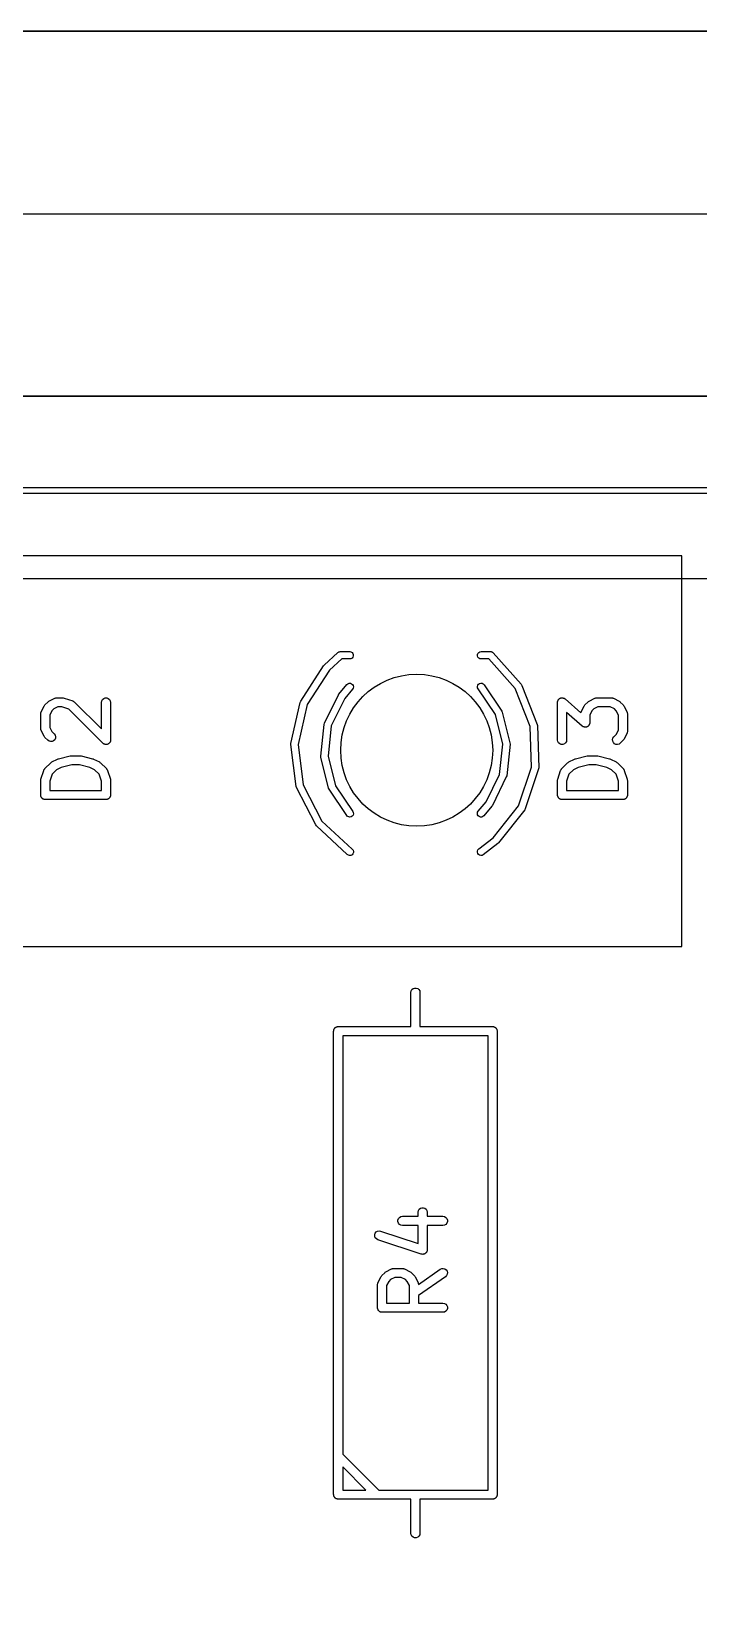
# Model space of a CAD drawing. Header units: millimetres. Extents: x 30 to 728, y -111 to 447.
# Drawn here: x 94.29 to 105.27, y 180.93 to 206.64 of the extents above; entities that cross this region are included whole.
import ezdxf

# ---------------------------------------------------------------- set-up
doc = ezdxf.new("R2010")
doc.units = ezdxf.units.MM
for name, color, linetype in [('BLACK', 7, 'Continuous'), ('プレート', 6, 'Continuous'), ('上壁', 4, 'Continuous'), ('下壁1', 150, 'Continuous'), ('下壁2', 2, 'Continuous'), ('化粧板', 1, 'Continuous'), ('参照PCB', 7, 'Continuous'), ('寸法', 21, 'Continuous'), ('裏面', 3, 'Continuous')]:
    doc.layers.add(name, color=color, linetype=linetype)
doc.layers.add('補助線', color=4, linetype='Continuous', transparency=0.8)

# ---------------------------------------------------------------- blocks, each defined once
blk = doc.blocks.new('hhskb-F.SilkS')
at = {"layer": 'BLACK'}
for p, q in [((65.4951, -31.8793), (65.4996, -31.8733)), ((65.4996, -31.8733), (65.7237, -31.666)), ((65.788, -31.77), (65.5867, -31.9563)), ((65.7237, -31.666), (65.7239, -31.6658)), ((65.7239, -31.6658), (65.7254, -31.664)), ((65.7254, -31.664), (65.7379, -31.6568)), ((65.7379, -31.6568), (65.7413, -31.6547)), ((65.7413, -31.6547), (65.7419, -31.6545)), ((65.7419, -31.6545), (65.7435, -31.6536)), ((65.7435, -31.6536), (65.7545, -31.6517)), ((65.7545, -31.6517), (65.7616, -31.6501)), ((65.7616, -31.6501), (65.7628, -31.6502)), ((65.7628, -31.6502), (65.764, -31.65)), ((65.764, -31.65), (65.92, -31.65)), ((65.92, -31.77), (65.788, -31.77)), ((65.92, -31.65), (65.9405, -31.6536)), ((65.9405, -31.7664), (65.92, -31.77)), ((65.9405, -31.6536), (65.9586, -31.664)), ((65.9586, -31.756), (65.9405, -31.7664)), ((65.9586, -31.664), (65.972, -31.68)), ((65.972, -31.74), (65.9586, -31.756)), ((65.972, -31.68), (65.9791, -31.6996)), ((65.9791, -31.7204), (65.972, -31.74)), ((65.9791, -31.6996), (65.9791, -31.7204)), ((68.0209, -31.6996), (68.028, -31.68)), ((68.0209, -31.7204), (68.0209, -31.6996)), ((68.028, -31.74), (68.0209, -31.7204)), ((68.028, -31.68), (68.0414, -31.664)), ((68.0414, -31.756), (68.028, -31.74)), ((68.0414, -31.664), (68.0595, -31.6536)), ((68.0595, -31.7664), (68.0414, -31.756)), ((68.0595, -31.6536), (68.08, -31.65)), ((68.08, -31.77), (68.0595, -31.7664)), ((68.08, -31.65), (68.236, -31.65)), ((68.2086, -31.77), (68.08, -31.77)), ((68.6427, -32.2586), (68.2086, -31.77)), ((68.236, -31.65), (68.2403, -31.6508)), ((68.2403, -31.6508), (68.2443, -31.6506)), ((68.2443, -31.6506), (68.2495, -31.6524)), ((68.2495, -31.6524), (68.2565, -31.6536)), ((68.2565, -31.6536), (68.261, -31.6562)), ((68.261, -31.6562), (68.264, -31.6572)), ((68.264, -31.6572), (68.2675, -31.66)), ((68.2675, -31.66), (68.2746, -31.664)), ((68.2746, -31.664), (68.2784, -31.6686)), ((68.2784, -31.6686), (68.2804, -31.6701)), ((68.2804, -31.6701), (68.7394, -32.1868)), ((65.1154, -32.4657), (65.4899, -31.8849)), ((65.5867, -31.9563), (65.2219, -32.5218)), ((65.4899, -31.8849), (65.4951, -31.8793)), ((65.5045, -32.8291), (65.7333, -32.361)), ((65.7333, -32.361), (65.7376, -32.3551)), ((65.7376, -32.3551), (65.7412, -32.3488)), ((65.7412, -32.3488), (65.874, -32.1905)), ((65.966, -32.2676), (65.8379, -32.4203)), ((65.874, -32.1905), (65.89, -32.1771)), ((65.89, -32.1771), (65.9096, -32.17)), ((65.9096, -32.17), (65.9304, -32.1699)), ((65.9304, -32.1699), (65.95, -32.1771)), ((65.95, -32.1771), (65.966, -32.1905)), ((65.966, -32.1905), (65.9764, -32.2085)), ((65.9764, -32.2496), (65.966, -32.2676)), ((65.9764, -32.2085), (65.98, -32.229)), ((65.98, -32.229), (65.9764, -32.2496)), ((68.0203, -32.2227), (68.0261, -32.2027)), ((68.0218, -32.2435), (68.0203, -32.2227)), ((68.0302, -32.2625), (68.0218, -32.2435)), ((68.0261, -32.2027), (68.0384, -32.1858)), ((68.3152, -32.6859), (68.0302, -32.2625)), ((68.0384, -32.1858), (68.0556, -32.1742)), ((68.0556, -32.1742), (68.0759, -32.1692)), ((68.0759, -32.1692), (68.0966, -32.1714)), ((68.0966, -32.1714), (68.1153, -32.1805)), ((68.1153, -32.1805), (68.1298, -32.1955)), ((68.1298, -32.1955), (68.4207, -32.6277)), ((68.8895, -32.8814), (68.6427, -32.2586)), ((68.7394, -32.1868), (68.7394, -32.1868)), ((68.7394, -32.1868), (68.7503, -32.2045)), ((68.7503, -32.2045), (69.005, -32.847)), ((60.8419, -32.6491), (60.8441, -32.6454)), ((60.8441, -32.6454), (60.8453, -32.6412)), ((60.8453, -32.6412), (60.8929, -32.546)), ((60.8929, -32.546), (60.9001, -32.5363)), ((60.9001, -32.5363), (60.907, -32.5265)), ((60.907, -32.5265), (60.9546, -32.4789)), ((60.9546, -32.4789), (60.9644, -32.472)), ((60.9644, -32.472), (60.9741, -32.4648)), ((60.9741, -32.4648), (61.0693, -32.4172)), ((61.0216, -32.624), (60.9874, -32.6925)), ((61.052, -32.5935), (61.0216, -32.624)), ((61.1206, -32.5593), (61.052, -32.5935)), ((61.0693, -32.4172), (61.0735, -32.416)), ((61.0735, -32.416), (61.0772, -32.4138)), ((61.0772, -32.4138), (61.0859, -32.4123)), ((61.0859, -32.4123), (61.0943, -32.4098)), ((61.0943, -32.4098), (61.0986, -32.41)), ((61.0986, -32.41), (61.1029, -32.4093)), ((61.1029, -32.4093), (61.1981, -32.4093)), ((61.1859, -32.5593), (61.1206, -32.5593)), ((61.3004, -32.5975), (61.1859, -32.5593)), ((61.1981, -32.4093), (61.2099, -32.4114)), ((61.2099, -32.4114), (61.2218, -32.4131)), ((61.2218, -32.4131), (61.3647, -32.4608)), ((61.8593, -33.1564), (61.3004, -32.5975)), ((61.3647, -32.4608), (61.3685, -32.4628)), ((61.3685, -32.4628), (61.3726, -32.4639)), ((61.3726, -32.4639), (61.3798, -32.469)), ((61.3798, -32.469), (61.3876, -32.4732)), ((61.3876, -32.4732), (61.3904, -32.4764)), ((61.3904, -32.4764), (61.394, -32.4789)), ((61.394, -32.4789), (61.8374, -32.9223)), ((61.8374, -32.4843), (61.8419, -32.4586)), ((61.8374, -32.9223), (61.8374, -32.4843)), ((61.8419, -32.4586), (61.8549, -32.4361)), ((61.8549, -32.4361), (61.8749, -32.4193)), ((61.8749, -32.4193), (61.8994, -32.4104)), ((61.8994, -32.4104), (61.9254, -32.4104)), ((61.9254, -32.4104), (61.9499, -32.4193)), ((61.9499, -32.4193), (61.9698, -32.4361)), ((61.9698, -32.4361), (61.9829, -32.4586)), ((61.9829, -32.4586), (61.9874, -32.4843)), ((61.9874, -32.4843), (61.9874, -33.1033)), ((64.9539, -33.1587), (65.1073, -32.4849)), ((65.2219, -32.5218), (65.0733, -33.1751)), ((65.1073, -32.4849), (65.1153, -32.4657)), ((65.1153, -32.4657), (65.1154, -32.4657)), ((65.8379, -32.4203), (65.617, -32.8722)), ((68.4207, -32.6277), (68.4207, -32.6277)), ((68.4207, -32.6277), (68.4291, -32.6467)), ((68.4291, -32.6467), (68.5547, -33.1523)), ((69.3374, -32.4843), (69.3387, -32.4771)), ((69.3374, -33.1033), (69.3374, -32.4843)), ((69.3387, -32.4771), (69.3388, -32.4697)), ((69.3388, -32.4697), (69.3409, -32.4643)), ((69.3409, -32.4643), (69.3419, -32.4586)), ((69.3419, -32.4586), (69.3456, -32.4523)), ((69.3456, -32.4523), (69.3482, -32.4454)), ((69.3482, -32.4454), (69.352, -32.4411)), ((69.352, -32.4411), (69.3549, -32.4361)), ((69.3549, -32.4361), (69.3605, -32.4314)), ((69.3605, -32.4314), (69.3654, -32.4258)), ((69.3654, -32.4258), (69.3704, -32.4231)), ((69.3704, -32.4231), (69.3749, -32.4193)), ((69.3749, -32.4193), (69.3818, -32.4168)), ((69.3818, -32.4168), (69.3882, -32.4133)), ((69.3882, -32.4133), (69.3939, -32.4124)), ((69.3939, -32.4124), (69.3994, -32.4104)), ((69.3994, -32.4104), (69.4067, -32.4104)), ((69.4067, -32.4104), (69.4139, -32.4093)), ((69.4139, -32.4093), (69.4196, -32.4104)), ((69.4196, -32.4104), (69.4254, -32.4104)), ((69.4254, -32.4104), (69.4323, -32.4129)), ((69.4323, -32.4129), (69.4395, -32.4144)), ((69.4395, -32.4144), (69.4444, -32.4174)), ((69.4444, -32.4174), (69.4499, -32.4193)), ((69.4499, -32.4193), (69.4555, -32.424)), ((69.4555, -32.424), (69.4618, -32.4278)), ((69.4618, -32.4278), (69.7218, -32.6553)), ((69.7229, -32.6491), (69.725, -32.6454)), ((69.725, -32.6454), (69.7263, -32.6412)), ((69.7263, -32.6412), (69.7739, -32.546)), ((69.7739, -32.546), (69.781, -32.5363)), ((69.781, -32.5363), (69.7879, -32.5265)), ((69.7879, -32.5265), (69.8355, -32.4789)), ((69.8355, -32.4789), (69.8454, -32.472)), ((69.8454, -32.472), (69.855, -32.4648)), ((69.855, -32.4648), (69.9503, -32.4172)), ((69.9026, -32.624), (69.8683, -32.6925)), ((69.933, -32.5935), (69.9026, -32.624)), ((70.0015, -32.5593), (69.933, -32.5935)), ((69.9503, -32.4172), (69.9544, -32.416)), ((69.9544, -32.416), (69.9582, -32.4138)), ((69.9582, -32.4138), (69.9668, -32.4123)), ((69.9668, -32.4123), (69.9752, -32.4098)), ((69.9752, -32.4098), (69.9796, -32.41)), ((69.9796, -32.41), (69.9838, -32.4093)), ((69.9838, -32.4093), (70.2219, -32.4093)), ((70.2042, -32.5593), (70.0015, -32.5593)), ((70.2727, -32.5935), (70.2042, -32.5593)), ((70.2219, -32.4093), (70.2262, -32.41)), ((70.2262, -32.41), (70.2305, -32.4098)), ((70.2305, -32.4098), (70.2389, -32.4123)), ((70.2389, -32.4123), (70.2476, -32.4138)), ((70.2476, -32.4138), (70.2513, -32.416)), ((70.2513, -32.416), (70.2554, -32.4172)), ((70.2554, -32.4172), (70.3507, -32.4648)), ((70.3031, -32.624), (70.2727, -32.5935)), ((70.3374, -32.6925), (70.3031, -32.624)), ((70.3507, -32.4648), (70.3603, -32.472)), ((70.3603, -32.472), (70.3702, -32.4789)), ((70.3702, -32.4789), (70.4178, -32.5265)), ((70.4178, -32.5265), (70.4247, -32.5363)), ((70.4247, -32.5363), (70.4318, -32.546)), ((70.4318, -32.546), (70.4795, -32.6412)), ((70.4795, -32.6412), (70.4807, -32.6454)), ((70.4807, -32.6454), (70.4829, -32.6491)), ((60.8374, -32.6748), (60.8381, -32.6705)), ((60.8374, -32.9129), (60.8374, -32.6748)), ((60.8379, -32.6662), (60.8404, -32.6578)), ((60.8381, -32.6705), (60.8379, -32.6662)), ((60.8404, -32.6578), (60.8419, -32.6491)), ((60.9874, -32.6925), (60.9874, -32.8952)), ((60.9874, -32.8952), (61.0216, -32.9637)), ((65.4439, -33.3671), (65.4988, -32.8491)), ((65.4988, -32.8491), (65.5045, -32.8291)), ((65.4988, -32.8491), (65.4988, -32.8491)), ((65.617, -32.8722), (65.5644, -33.3692)), ((68.4357, -33.171), (68.3152, -32.6859)), ((68.9085, -33.5511), (68.8895, -32.8814)), ((69.005, -32.847), (69.0092, -32.8674)), ((69.0092, -32.8674), (69.0092, -32.8675)), ((69.0092, -32.8675), (69.0287, -33.5583)), ((69.7439, -32.8741), (69.4874, -32.6496)), ((69.4874, -32.6496), (69.4874, -33.1033)), ((69.7218, -32.6553), (69.7229, -32.6491)), ((69.7502, -32.8779), (69.7439, -32.8741)), ((69.7558, -32.8826), (69.7502, -32.8779)), ((69.7613, -32.8846), (69.7558, -32.8826)), ((69.7662, -32.8876), (69.7613, -32.8846)), ((69.7734, -32.889), (69.7662, -32.8876)), ((69.7803, -32.8915), (69.7734, -32.889)), ((69.7861, -32.8915), (69.7803, -32.8915)), ((69.7918, -32.8926), (69.7861, -32.8915)), ((69.799, -32.8915), (69.7918, -32.8926)), ((69.8064, -32.8915), (69.799, -32.8915)), ((69.8118, -32.8895), (69.8064, -32.8915)), ((69.8175, -32.8886), (69.8118, -32.8895)), ((69.8239, -32.8851), (69.8175, -32.8886)), ((69.8308, -32.8826), (69.8239, -32.8851)), ((69.8353, -32.8789), (69.8308, -32.8826)), ((69.8403, -32.8761), (69.8353, -32.8789)), ((69.8452, -32.8705), (69.8403, -32.8761)), ((69.8508, -32.8658), (69.8452, -32.8705)), ((69.8537, -32.8608), (69.8508, -32.8658)), ((69.8575, -32.8565), (69.8537, -32.8608)), ((69.8601, -32.8496), (69.8575, -32.8565)), ((69.8638, -32.8433), (69.8601, -32.8496)), ((69.8648, -32.8376), (69.8638, -32.8433)), ((69.8669, -32.8322), (69.8648, -32.8376)), ((69.8671, -32.8248), (69.8669, -32.8322)), ((69.8683, -32.8176), (69.8671, -32.8248)), ((69.8683, -32.6925), (69.8683, -32.8176)), ((70.3374, -32.9428), (70.3374, -32.6925)), ((70.4829, -32.6491), (70.4844, -32.6578)), ((70.4844, -32.6578), (70.4869, -32.6662)), ((70.4869, -32.6662), (70.4866, -32.6705)), ((70.4866, -32.6705), (70.4874, -32.6748)), ((70.4874, -32.6748), (70.4874, -32.9605)), ((60.8381, -32.9171), (60.8374, -32.9129)), ((60.8379, -32.9214), (60.8381, -32.9171)), ((60.8404, -32.9299), (60.8379, -32.9214)), ((60.8419, -32.9385), (60.8404, -32.9299)), ((60.8441, -32.9423), (60.8419, -32.9385)), ((60.8453, -32.9464), (60.8441, -32.9423)), ((60.8929, -33.0416), (60.8453, -32.9464)), ((60.9001, -33.0513), (60.8929, -33.0416)), ((60.907, -33.0611), (60.9001, -33.0513)), ((60.9546, -33.1087), (60.907, -33.0611)), ((60.9759, -33.1237), (60.9546, -33.1087)), ((61.0011, -33.1304), (60.9759, -33.1237)), ((61.027, -33.1282), (61.0011, -33.1304)), ((61.0216, -32.9637), (61.0607, -33.0027)), ((61.0506, -33.1172), (61.027, -33.1282)), ((61.0691, -33.0987), (61.0506, -33.1172)), ((61.0607, -33.0027), (61.0756, -33.024)), ((61.0801, -33.0751), (61.0691, -33.0987)), ((61.0756, -33.024), (61.0823, -33.0492)), ((61.0823, -33.0492), (61.0801, -33.0751)), ((61.8674, -33.162), (61.8593, -33.1564)), ((61.9623, -33.1578), (61.9554, -33.1648)), ((61.9698, -33.1515), (61.9623, -33.1578)), ((61.9715, -33.1487), (61.9698, -33.1515)), ((61.9738, -33.1464), (61.9715, -33.1487)), ((61.978, -33.1375), (61.9738, -33.1464)), ((61.9829, -33.129), (61.978, -33.1375)), ((61.9834, -33.1257), (61.9829, -33.129)), ((61.9848, -33.1227), (61.9834, -33.1257)), ((61.9857, -33.113), (61.9848, -33.1227)), ((61.9874, -33.1033), (61.9857, -33.113)), ((64.9529, -33.1796), (64.9539, -33.1588)), ((64.9539, -33.1588), (64.9539, -33.1587)), ((68.5547, -33.1523), (68.5561, -33.1731)), ((69.3419, -33.129), (69.3374, -33.1033)), ((69.3549, -33.1515), (69.3419, -33.129)), ((69.3749, -33.1683), (69.3549, -33.1515)), ((69.4698, -33.1515), (69.4499, -33.1683)), ((69.4829, -33.129), (69.4698, -33.1515)), ((69.4874, -33.1033), (69.4829, -33.129)), ((70.2424, -33.0968), (70.2492, -33.0716)), ((70.2447, -33.1227), (70.2424, -33.0968)), ((70.2557, -33.1464), (70.2447, -33.1227)), ((70.2492, -33.0716), (70.2641, -33.0503)), ((70.2741, -33.1648), (70.2557, -33.1464)), ((70.2641, -33.0503), (70.3031, -33.0113)), ((70.3031, -33.0113), (70.3374, -32.9428)), ((70.3702, -33.1564), (70.3488, -33.1713)), ((70.4178, -33.1087), (70.3702, -33.1564)), ((70.4247, -33.0989), (70.4178, -33.1087)), ((70.4318, -33.0893), (70.4247, -33.0989)), ((70.4795, -32.994), (70.4318, -33.0893)), ((70.4807, -32.9899), (70.4795, -32.994)), ((70.4829, -32.9861), (70.4807, -32.9899)), ((70.4844, -32.9775), (70.4829, -32.9861)), ((70.4869, -32.9691), (70.4844, -32.9775)), ((70.4874, -32.9605), (70.4866, -32.9647)), ((70.4866, -32.9647), (70.4869, -32.9691)), ((61.0217, -33.4648), (61.1169, -33.4172)), ((61.1169, -33.4172), (61.1248, -33.4149)), ((61.1248, -33.4149), (61.1323, -33.4115)), ((61.1323, -33.4115), (61.3228, -33.3639)), ((61.3228, -33.3639), (61.3319, -33.3633)), ((61.3319, -33.3633), (61.341, -33.3617)), ((61.341, -33.3617), (61.4838, -33.3617)), ((61.4838, -33.3617), (61.4928, -33.3633)), ((61.4928, -33.3633), (61.502, -33.3639)), ((61.502, -33.3639), (61.6925, -33.4115)), ((61.6925, -33.4115), (61.7, -33.4149)), ((61.7, -33.4149), (61.7078, -33.4172)), ((61.7078, -33.4172), (61.8031, -33.4648)), ((61.8749, -33.1683), (61.8674, -33.162)), ((61.878, -33.1694), (61.8749, -33.1683)), ((61.8807, -33.1713), (61.878, -33.1694)), ((61.8902, -33.1738), (61.8807, -33.1713)), ((61.8994, -33.1772), (61.8902, -33.1738)), ((61.9027, -33.1772), (61.8994, -33.1772)), ((61.9058, -33.178), (61.9027, -33.1772)), ((61.9156, -33.1772), (61.9058, -33.178)), ((61.9254, -33.1772), (61.9156, -33.1772)), ((61.9285, -33.1761), (61.9254, -33.1772)), ((61.9318, -33.1758), (61.9285, -33.1761)), ((61.9407, -33.1716), (61.9318, -33.1758)), ((61.9499, -33.1683), (61.9407, -33.1716)), ((61.9524, -33.1662), (61.9499, -33.1683)), ((61.9554, -33.1648), (61.9524, -33.1662)), ((65.0393, -33.8653), (64.9529, -33.1796)), ((65.0733, -33.1751), (65.157, -33.8398)), ((65.4446, -33.3775), (65.4439, -33.3671)), ((65.4439, -33.3671), (65.4439, -33.3671)), ((65.4453, -33.3879), (65.4446, -33.3775)), ((65.571, -33.8935), (65.4453, -33.3879)), ((65.4453, -33.3879), (65.4453, -33.3879)), ((65.5644, -33.3692), (65.6849, -33.8543)), ((68.3829, -33.668), (68.4357, -33.171)), ((68.5561, -33.1731), (68.5012, -33.6912)), ((68.5561, -33.1731), (68.5561, -33.1731)), ((69.3994, -33.1772), (69.3749, -33.1683)), ((69.4254, -33.1772), (69.3994, -33.1772)), ((69.4499, -33.1683), (69.4254, -33.1772)), ((69.5217, -33.4648), (69.6169, -33.4172)), ((69.6169, -33.4172), (69.6248, -33.4149)), ((69.6248, -33.4149), (69.6323, -33.4115)), ((69.6323, -33.4115), (69.8228, -33.3639)), ((69.8228, -33.3639), (69.8319, -33.3633)), ((69.8319, -33.3633), (69.841, -33.3617)), ((69.841, -33.3617), (69.9838, -33.3617)), ((69.9838, -33.3617), (69.9928, -33.3633)), ((69.9928, -33.3633), (70.002, -33.3639)), ((70.002, -33.3639), (70.1925, -33.4115)), ((70.1925, -33.4115), (70.2, -33.4149)), ((70.2, -33.4149), (70.2078, -33.4172)), ((70.2078, -33.4172), (70.3031, -33.4648)), ((70.2977, -33.1758), (70.2741, -33.1648)), ((70.3237, -33.178), (70.2977, -33.1758)), ((70.3488, -33.1713), (70.3237, -33.178)), ((60.8412, -33.7463), (60.8888, -33.6034)), ((60.8888, -33.6034), (60.8909, -33.5996)), ((60.8909, -33.5996), (60.892, -33.5954)), ((60.892, -33.5954), (60.8971, -33.5882)), ((60.8971, -33.5882), (60.9013, -33.5805)), ((60.9013, -33.5805), (60.9045, -33.5776)), ((60.9045, -33.5776), (60.907, -33.5741)), ((60.907, -33.5741), (61.0022, -33.4789)), ((61.0256, -33.6677), (60.9874, -33.7822)), ((61.0022, -33.4789), (61.012, -33.472)), ((61.012, -33.472), (61.0217, -33.4648)), ((61.0997, -33.5935), (61.0256, -33.6677)), ((61.1767, -33.5551), (61.0997, -33.5935)), ((61.3502, -33.5117), (61.1767, -33.5551)), ((61.4746, -33.5117), (61.3502, -33.5117)), ((61.6481, -33.5551), (61.4746, -33.5117)), ((61.7251, -33.5935), (61.6481, -33.5551)), ((61.7992, -33.6677), (61.7251, -33.5935)), ((61.8374, -33.7822), (61.7992, -33.6677)), ((61.8031, -33.4648), (61.8127, -33.472)), ((61.8127, -33.472), (61.8226, -33.4789)), ((61.8226, -33.4789), (61.9178, -33.5741)), ((61.9178, -33.5741), (61.9203, -33.5777)), ((61.9203, -33.5777), (61.9235, -33.5805)), ((61.9235, -33.5805), (61.9277, -33.5882)), ((61.9277, -33.5882), (61.9327, -33.5954)), ((61.9327, -33.5954), (61.9339, -33.5996)), ((61.9339, -33.5996), (61.9359, -33.6034)), ((61.9359, -33.6034), (61.9835, -33.7463)), ((68.162, -34.1199), (68.3829, -33.668)), ((68.6972, -34.1869), (68.9085, -33.5511)), ((69.0257, -33.5789), (68.8078, -34.2348)), ((69.0287, -33.5583), (69.0257, -33.5789)), ((69.3412, -33.7463), (69.3888, -33.6034)), ((69.3888, -33.6034), (69.3909, -33.5996)), ((69.3909, -33.5996), (69.392, -33.5954)), ((69.392, -33.5954), (69.3971, -33.5882)), ((69.3971, -33.5882), (69.4013, -33.5805)), ((69.4013, -33.5805), (69.4045, -33.5776)), ((69.4045, -33.5776), (69.407, -33.5741)), ((69.407, -33.5741), (69.5022, -33.4789)), ((69.5256, -33.6677), (69.4874, -33.7822)), ((69.5022, -33.4789), (69.5121, -33.472)), ((69.5121, -33.472), (69.5217, -33.4648)), ((69.5997, -33.5935), (69.5256, -33.6677)), ((69.6767, -33.5551), (69.5997, -33.5935)), ((69.8502, -33.5117), (69.6767, -33.5551)), ((69.9746, -33.5117), (69.8502, -33.5117)), ((70.1481, -33.5551), (69.9746, -33.5117)), ((70.2251, -33.5935), (70.1481, -33.5551)), ((70.2992, -33.6677), (70.2251, -33.5935)), ((70.3374, -33.7822), (70.2992, -33.6677)), ((70.3031, -33.4648), (70.3127, -33.472)), ((70.3127, -33.472), (70.3226, -33.4789)), ((70.3226, -33.4789), (70.4178, -33.5741)), ((70.4178, -33.5741), (70.4203, -33.5777)), ((70.4203, -33.5777), (70.4235, -33.5805)), ((70.4235, -33.5805), (70.4277, -33.5882)), ((70.4277, -33.5882), (70.4327, -33.5954)), ((70.4327, -33.5954), (70.4339, -33.5996)), ((70.4339, -33.5996), (70.4359, -33.6034)), ((70.4359, -33.6034), (70.4835, -33.7463)), ((60.8374, -33.77), (60.8395, -33.7582)), ((60.8374, -34.0081), (60.8374, -33.77)), ((60.8395, -33.7582), (60.8412, -33.7463)), ((60.9874, -33.7822), (60.9874, -33.9331)), ((61.8374, -33.9331), (61.8374, -33.7822)), ((61.9835, -33.7463), (61.9853, -33.7582)), ((61.9853, -33.7582), (61.9874, -33.77)), ((61.9874, -33.77), (61.9874, -34.0081)), ((65.0454, -33.8852), (65.0393, -33.8653)), ((65.0393, -33.8653), (65.0393, -33.8653)), ((65.3611, -34.5), (65.0454, -33.8852)), ((65.157, -33.8398), (65.463, -34.4358)), ((65.5794, -33.9125), (65.571, -33.8935)), ((65.571, -33.8935), (65.571, -33.8935)), ((65.8704, -34.3446), (65.5794, -33.9125)), ((65.6849, -33.8543), (65.9699, -34.2776)), ((68.4954, -33.7112), (68.2666, -34.1792)), ((68.5012, -33.6912), (68.4954, -33.7112)), ((68.4954, -33.7112), (68.4954, -33.7112)), ((69.3374, -33.77), (69.3395, -33.7582)), ((69.3374, -34.0081), (69.3374, -33.77)), ((69.3395, -33.7582), (69.3412, -33.7463)), ((69.4874, -33.7822), (69.4874, -33.9331)), ((70.3374, -33.9331), (70.3374, -33.7822)), ((70.4835, -33.7463), (70.4853, -33.7582)), ((70.4853, -33.7582), (70.4874, -33.77)), ((70.4874, -33.77), (70.4874, -34.0081)), ((60.8385, -34.0146), (60.8374, -34.0081)), ((60.8385, -34.0211), (60.8385, -34.0146)), ((60.8408, -34.0273), (60.8385, -34.0211)), ((60.8419, -34.0337), (60.8408, -34.0273)), ((60.8452, -34.0394), (60.8419, -34.0337)), ((60.8474, -34.0456), (60.8452, -34.0394)), ((60.8516, -34.0506), (60.8474, -34.0456)), ((60.8549, -34.0563), (60.8516, -34.0506)), ((60.86, -34.0605), (60.8549, -34.0563)), ((60.8642, -34.0655), (60.86, -34.0605)), ((60.8699, -34.0688), (60.8642, -34.0655)), ((60.8749, -34.073), (60.8699, -34.0688)), ((60.881, -34.0753), (60.8749, -34.073)), ((60.8867, -34.0786), (60.881, -34.0753)), ((60.8932, -34.0797), (60.8867, -34.0786)), ((60.8994, -34.082), (60.8932, -34.0797)), ((60.9059, -34.082), (60.8994, -34.082)), ((60.9124, -34.0831), (60.9059, -34.082)), ((61.9124, -34.0831), (60.9124, -34.0831)), ((60.9874, -33.9331), (61.8374, -33.9331)), ((61.9188, -34.082), (61.9124, -34.0831)), ((61.9254, -34.082), (61.9188, -34.082)), ((61.9316, -34.0797), (61.9254, -34.082)), ((61.938, -34.0786), (61.9316, -34.0797)), ((61.9437, -34.0753), (61.938, -34.0786)), ((61.9499, -34.073), (61.9437, -34.0753)), ((61.9549, -34.0688), (61.9499, -34.073)), ((61.9606, -34.0655), (61.9549, -34.0688)), ((61.9648, -34.0605), (61.9606, -34.0655)), ((61.9698, -34.0563), (61.9648, -34.0605)), ((61.9731, -34.0506), (61.9698, -34.0563)), ((61.9773, -34.0456), (61.9731, -34.0506)), ((61.9796, -34.0394), (61.9773, -34.0456)), ((61.9829, -34.0337), (61.9796, -34.0394)), ((61.984, -34.0273), (61.9829, -34.0337)), ((61.9862, -34.0211), (61.984, -34.0273)), ((61.9874, -34.0081), (61.9862, -34.0146)), ((61.9862, -34.0146), (61.9862, -34.0211)), ((68.0339, -34.2726), (68.162, -34.1199)), ((68.2623, -34.1851), (68.2586, -34.1914)), ((68.2666, -34.1792), (68.2623, -34.1851)), ((68.2794, -34.7144), (68.6972, -34.1869)), ((69.3385, -34.0146), (69.3374, -34.0081)), ((69.3385, -34.0211), (69.3385, -34.0146)), ((69.3408, -34.0273), (69.3385, -34.0211)), ((69.3419, -34.0337), (69.3408, -34.0273)), ((69.3452, -34.0394), (69.3419, -34.0337)), ((69.3474, -34.0456), (69.3452, -34.0394)), ((69.3516, -34.0506), (69.3474, -34.0456)), ((69.3549, -34.0563), (69.3516, -34.0506)), ((69.36, -34.0605), (69.3549, -34.0563)), ((69.3642, -34.0655), (69.36, -34.0605)), ((69.3699, -34.0688), (69.3642, -34.0655)), ((69.3749, -34.073), (69.3699, -34.0688)), ((69.381, -34.0753), (69.3749, -34.073)), ((69.3867, -34.0786), (69.381, -34.0753)), ((69.3932, -34.0797), (69.3867, -34.0786)), ((69.3994, -34.082), (69.3932, -34.0797)), ((69.4059, -34.082), (69.3994, -34.082)), ((69.4124, -34.0831), (69.4059, -34.082)), ((70.4124, -34.0831), (69.4124, -34.0831)), ((69.4874, -33.9331), (70.3374, -33.9331)), ((70.4188, -34.082), (70.4124, -34.0831)), ((70.4254, -34.082), (70.4188, -34.082)), ((70.4316, -34.0797), (70.4254, -34.082)), ((70.438, -34.0786), (70.4316, -34.0797)), ((70.4437, -34.0753), (70.438, -34.0786)), ((70.4499, -34.073), (70.4437, -34.0753)), ((70.4549, -34.0688), (70.4499, -34.073)), ((70.4606, -34.0655), (70.4549, -34.0688)), ((70.4648, -34.0605), (70.4606, -34.0655)), ((70.4698, -34.0563), (70.4648, -34.0605)), ((70.4731, -34.0506), (70.4698, -34.0563)), ((70.4773, -34.0456), (70.4731, -34.0506)), ((70.4796, -34.0394), (70.4773, -34.0456)), ((70.4829, -34.0337), (70.4796, -34.0394)), ((70.484, -34.0273), (70.4829, -34.0337)), ((70.4862, -34.0211), (70.484, -34.0273)), ((70.4874, -34.0081), (70.4862, -34.0146)), ((70.4862, -34.0146), (70.4862, -34.0211)), ((65.463, -34.4358), (65.9622, -34.8983)), ((65.8849, -34.3596), (65.8704, -34.3446)), ((65.9036, -34.3688), (65.8849, -34.3596)), ((65.9243, -34.371), (65.9036, -34.3688)), ((65.9445, -34.366), (65.9243, -34.371)), ((65.9618, -34.3543), (65.9445, -34.366)), ((65.9741, -34.3375), (65.9618, -34.3543)), ((65.9699, -34.2776), (65.9784, -34.2967)), ((65.9798, -34.3174), (65.9741, -34.3375)), ((65.9784, -34.2967), (65.9798, -34.3174)), ((68.0198, -34.3111), (68.0235, -34.2906)), ((68.0235, -34.3316), (68.0198, -34.3111)), ((68.0235, -34.2906), (68.0339, -34.2726)), ((68.0339, -34.3497), (68.0235, -34.3316)), ((68.0498, -34.3631), (68.0339, -34.3497)), ((68.0694, -34.3702), (68.0498, -34.3631)), ((68.0903, -34.3702), (68.0694, -34.3702)), ((68.1098, -34.3631), (68.0903, -34.3702)), ((68.1258, -34.3497), (68.1098, -34.3631)), ((68.2586, -34.1914), (68.1258, -34.3497)), ((68.7979, -34.2531), (68.3688, -34.7949)), ((68.8043, -34.2412), (68.7979, -34.2531)), ((68.7979, -34.2531), (68.7979, -34.2531)), ((68.8078, -34.2348), (68.8043, -34.2412)), ((68.8078, -34.2348), (68.8078, -34.2348)), ((65.3737, -34.5166), (65.3611, -34.5)), ((65.8806, -34.9863), (65.3737, -34.5166)), ((65.9622, -34.8983), (65.9748, -34.9149)), ((65.9799, -34.9556), (65.9718, -34.9749)), ((65.9748, -34.9149), (65.9809, -34.9348)), ((65.9809, -34.9348), (65.9799, -34.9556)), ((68.0191, -34.9499), (68.0201, -34.9291)), ((68.0253, -34.9698), (68.0191, -34.9499)), ((68.0201, -34.9291), (68.0282, -34.9098)), ((68.0282, -34.9098), (68.0423, -34.8946)), ((68.0423, -34.8946), (68.2794, -34.7144)), ((68.358, -34.8054), (68.1149, -34.9901)), ((68.3632, -34.7999), (68.358, -34.8054)), ((68.3688, -34.7949), (68.3632, -34.7999)), ((65.8981, -34.9976), (65.8806, -34.9863)), ((65.9184, -35.0023), (65.8981, -34.9976)), ((65.9391, -34.9997), (65.9184, -35.0023)), ((65.9577, -34.9901), (65.9391, -34.9997)), ((65.9718, -34.9749), (65.9577, -34.9901)), ((68.0379, -34.9864), (68.0253, -34.9698)), ((68.0554, -34.9977), (68.0379, -34.9864)), ((68.0757, -35.0023), (68.0554, -34.9977)), ((68.0964, -34.9996), (68.0757, -35.0023)), ((68.1149, -34.9901), (68.0964, -34.9996)), ((66.925, -37.255), (66.9295, -37.2293)), ((66.925, -37.815), (66.925, -37.255)), ((66.9295, -37.2293), (66.9425, -37.2068)), ((66.9425, -37.2068), (66.9625, -37.19)), ((66.9625, -37.19), (66.987, -37.1811)), ((66.987, -37.1811), (67.013, -37.1811)), ((67.013, -37.1811), (67.0375, -37.19)), ((67.0375, -37.19), (67.0575, -37.2068)), ((67.0575, -37.2068), (67.0705, -37.2293)), ((67.0705, -37.2293), (67.075, -37.255)), ((67.075, -37.255), (67.075, -37.815)), ((65.655, -37.89), (65.6561, -37.8835)), ((65.655, -45.51), (65.655, -37.89)), ((65.6561, -37.877), (65.6584, -37.8708)), ((65.6561, -37.8835), (65.6561, -37.877)), ((65.6584, -37.8708), (65.6595, -37.8643)), ((65.6595, -37.8643), (65.6628, -37.8587)), ((65.6628, -37.8587), (65.665, -37.8525)), ((65.665, -37.8525), (65.6693, -37.8475)), ((65.6693, -37.8475), (65.6725, -37.8418)), ((65.6725, -37.8418), (65.6776, -37.8376)), ((65.6776, -37.8376), (65.6818, -37.8325)), ((65.6818, -37.8325), (65.6875, -37.8293)), ((65.6875, -37.8293), (65.6925, -37.825)), ((65.6925, -37.825), (65.6987, -37.8228)), ((65.6987, -37.8228), (65.7043, -37.8195)), ((65.7043, -37.8195), (65.7108, -37.8184)), ((65.7108, -37.8184), (65.717, -37.8161)), ((65.717, -37.8161), (65.7235, -37.8161)), ((65.7235, -37.8161), (65.73, -37.815)), ((65.73, -37.815), (66.925, -37.815)), ((65.805, -37.965), (65.805, -44.8439)), ((68.195, -37.965), (65.805, -37.965)), ((67.075, -37.815), (68.27, -37.815)), ((68.195, -45.435), (68.195, -37.965)), ((68.27, -37.815), (68.2765, -37.8161)), ((68.2765, -37.8161), (68.283, -37.8161)), ((68.283, -37.8161), (68.2892, -37.8184)), ((68.2892, -37.8184), (68.2957, -37.8195)), ((68.2957, -37.8195), (68.3013, -37.8228)), ((68.3013, -37.8228), (68.3075, -37.825)), ((68.3075, -37.825), (68.3125, -37.8293)), ((68.3125, -37.8293), (68.3182, -37.8325)), ((68.3182, -37.8325), (68.3224, -37.8376)), ((68.3224, -37.8376), (68.3275, -37.8418)), ((68.3275, -37.8418), (68.3307, -37.8475)), ((68.3307, -37.8475), (68.335, -37.8525)), ((68.335, -37.8525), (68.3372, -37.8587)), ((68.3372, -37.8587), (68.3405, -37.8643)), ((68.3405, -37.8643), (68.3416, -37.8708)), ((68.3416, -37.8708), (68.3439, -37.877)), ((68.3439, -37.877), (68.3439, -37.8835)), ((68.3439, -37.8835), (68.345, -37.89)), ((68.345, -37.89), (68.345, -45.51)), ((67.044, -40.8667), (67.0486, -40.841)), ((67.044, -40.9345), (67.044, -40.8667)), ((67.0486, -40.841), (67.0616, -40.8185)), ((67.0616, -40.8185), (67.0815, -40.8017)), ((67.0815, -40.8017), (67.106, -40.7928)), ((67.106, -40.7928), (67.1321, -40.7928)), ((67.1321, -40.7928), (67.1565, -40.8017)), ((67.1565, -40.8017), (67.1765, -40.8185)), ((67.1765, -40.8185), (67.1895, -40.841)), ((67.1895, -40.841), (67.194, -40.8667)), ((67.194, -40.8667), (67.194, -40.9345)), ((66.7119, -40.9965), (66.7208, -40.972)), ((66.7119, -41.0225), (66.7119, -40.9965)), ((66.7208, -41.047), (66.7119, -41.0225)), ((66.7208, -40.972), (66.7375, -40.9521)), ((66.7375, -41.067), (66.7208, -41.047)), ((66.7375, -40.9521), (66.7601, -40.939)), ((66.7601, -41.08), (66.7375, -41.067)), ((66.7601, -40.939), (66.7857, -40.9345)), ((66.7857, -41.0845), (66.7601, -41.08)), ((66.7857, -40.9345), (67.044, -40.9345)), ((67.044, -41.0845), (66.7857, -41.0845)), ((67.044, -41.3817), (67.044, -41.0845)), ((67.194, -40.9345), (67.4524, -40.9345)), ((67.4524, -41.0845), (67.194, -41.0845)), ((67.194, -41.0845), (67.194, -41.4857)), ((67.4524, -40.9345), (67.478, -40.939)), ((67.478, -41.08), (67.4524, -41.0845)), ((67.478, -40.939), (67.5006, -40.9521)), ((67.5006, -41.067), (67.478, -41.08)), ((67.5006, -40.9521), (67.5173, -40.972)), ((67.5173, -41.047), (67.5006, -41.067)), ((67.5173, -40.972), (67.5262, -40.9965)), ((67.5262, -41.0225), (67.5173, -41.047)), ((67.5262, -40.9965), (67.5262, -41.0225)), ((66.3306, -41.2366), (66.3388, -41.2119)), ((66.3313, -41.2627), (66.3306, -41.2366)), ((66.3409, -41.2869), (66.3313, -41.2627)), ((66.3388, -41.2119), (66.355, -41.1915)), ((66.3581, -41.3064), (66.3409, -41.2869)), ((66.355, -41.1915), (66.3772, -41.1779)), ((66.381, -41.3188), (66.3581, -41.3064)), ((66.3772, -41.1779), (66.4027, -41.1726)), ((67.0953, -41.5569), (66.381, -41.3188)), ((66.4027, -41.1726), (66.4285, -41.1765)), ((66.4285, -41.1765), (67.044, -41.3817)), ((67.1008, -41.5577), (67.0953, -41.5569)), ((67.106, -41.5596), (67.1008, -41.5577)), ((67.1136, -41.5596), (67.106, -41.5596)), ((67.1211, -41.5607), (67.1136, -41.5596)), ((67.1265, -41.5596), (67.1211, -41.5607)), ((67.1321, -41.5596), (67.1265, -41.5596)), ((67.1392, -41.557), (67.1321, -41.5596)), ((67.1466, -41.5555), (67.1392, -41.557)), ((67.1513, -41.5526), (67.1466, -41.5555)), ((67.1565, -41.5507), (67.1513, -41.5526)), ((67.1624, -41.5458), (67.1565, -41.5507)), ((67.1688, -41.5418), (67.1624, -41.5458)), ((67.1723, -41.5375), (67.1688, -41.5418)), ((67.1765, -41.5339), (67.1723, -41.5375)), ((67.1803, -41.5274), (67.1765, -41.5339)), ((67.185, -41.5214), (67.1803, -41.5274)), ((67.1868, -41.5162), (67.185, -41.5214)), ((67.1895, -41.5114), (67.1868, -41.5162)), ((67.1908, -41.5039), (67.1895, -41.5114)), ((67.1932, -41.4967), (67.1908, -41.5039)), ((67.194, -41.4857), (67.1931, -41.4912)), ((67.1931, -41.4912), (67.1932, -41.4967)), ((66.447, -41.9089), (66.4946, -41.8613)), ((66.4946, -41.8613), (66.5044, -41.8544)), ((66.5044, -41.8544), (66.5141, -41.8472)), ((66.5141, -41.8472), (66.6093, -41.7996)), ((66.6093, -41.7996), (66.6135, -41.7984)), ((66.6135, -41.7984), (66.6172, -41.7962)), ((66.6172, -41.7962), (66.6259, -41.7947)), ((66.6259, -41.7947), (66.6343, -41.7922)), ((66.6343, -41.7922), (66.6386, -41.7924)), ((66.6386, -41.7924), (66.6429, -41.7917)), ((66.6429, -41.7917), (66.7857, -41.7917)), ((66.7857, -41.7917), (66.79, -41.7924)), ((66.79, -41.7924), (66.7943, -41.7922)), ((66.7943, -41.7922), (66.8027, -41.7947)), ((66.8027, -41.7947), (66.8114, -41.7962)), ((66.8114, -41.7962), (66.8151, -41.7984)), ((66.8151, -41.7984), (66.8193, -41.7996)), ((66.8193, -41.7996), (66.9145, -41.8472)), ((66.9145, -41.8472), (66.9242, -41.8544)), ((66.9242, -41.8544), (66.934, -41.8613)), ((66.934, -41.8613), (66.9816, -41.9089)), ((67.051, -42.0561), (67.4094, -41.8052)), ((67.4094, -41.8052), (67.433, -41.7942)), ((67.433, -41.7942), (67.4589, -41.792)), ((67.4589, -41.792), (67.4841, -41.7987)), ((67.4841, -41.7987), (67.5054, -41.8136)), ((67.5054, -41.8136), (67.5204, -41.835)), ((67.5248, -41.8861), (67.5138, -41.9097)), ((67.5204, -41.835), (67.5271, -41.8601)), ((67.5271, -41.8601), (67.5248, -41.8861)), ((66.3774, -42.0571), (66.3781, -42.0529)), ((66.3774, -42.4381), (66.3774, -42.0571)), ((66.3779, -42.0486), (66.3804, -42.0401)), ((66.3781, -42.0529), (66.3779, -42.0486)), ((66.3804, -42.0401), (66.3819, -42.0315)), ((66.3819, -42.0315), (66.3841, -42.0277)), ((66.3841, -42.0277), (66.3853, -42.0236)), ((66.3853, -42.0236), (66.4329, -41.9284)), ((66.4329, -41.9284), (66.4401, -41.9187)), ((66.4401, -41.9187), (66.447, -41.9089)), ((66.5616, -42.0063), (66.5274, -42.0748)), ((66.5274, -42.0748), (66.5274, -42.3631)), ((66.592, -41.9759), (66.5616, -42.0063)), ((66.6606, -41.9417), (66.592, -41.9759)), ((66.768, -41.9417), (66.6606, -41.9417)), ((66.8365, -41.9759), (66.768, -41.9417)), ((66.8669, -42.0063), (66.8365, -41.9759)), ((66.9012, -42.0748), (66.8669, -42.0063)), ((66.9012, -42.3631), (66.9012, -42.0748)), ((66.9816, -41.9089), (66.9885, -41.9187)), ((66.9885, -41.9187), (66.9957, -41.9284)), ((66.9957, -41.9284), (67.0433, -42.0236)), ((67.0433, -42.0236), (67.0445, -42.0277)), ((67.0445, -42.0277), (67.0467, -42.0315)), ((67.0467, -42.0315), (67.0482, -42.0401)), ((67.0482, -42.0401), (67.0507, -42.0486)), ((67.0507, -42.0486), (67.0504, -42.0529)), ((67.0504, -42.0529), (67.051, -42.0561)), ((67.4954, -41.9281), (67.0512, -42.239)), ((67.5138, -41.9097), (67.4954, -41.9281)), ((66.5274, -42.3631), (66.9012, -42.3631)), ((67.0512, -42.239), (67.0512, -42.3631)), ((67.0512, -42.3631), (67.4524, -42.3631)), ((67.4524, -42.3631), (67.478, -42.3676)), ((67.478, -42.3676), (67.5006, -42.3806)), ((67.5006, -42.3806), (67.5173, -42.4006)), ((67.5173, -42.4006), (67.5262, -42.4251)), ((66.3785, -42.4446), (66.3774, -42.4381)), ((66.3785, -42.4511), (66.3785, -42.4446)), ((66.3808, -42.4573), (66.3785, -42.4511)), ((66.3819, -42.4637), (66.3808, -42.4573)), ((66.3852, -42.4694), (66.3819, -42.4637)), ((66.3874, -42.4756), (66.3852, -42.4694)), ((66.3916, -42.4806), (66.3874, -42.4756)), ((66.3949, -42.4863), (66.3916, -42.4806)), ((66.4, -42.4905), (66.3949, -42.4863)), ((66.4042, -42.4955), (66.4, -42.4905)), ((66.4099, -42.4988), (66.4042, -42.4955)), ((66.4149, -42.503), (66.4099, -42.4988)), ((66.421, -42.5053), (66.4149, -42.503)), ((66.4267, -42.5086), (66.421, -42.5053)), ((66.4332, -42.5097), (66.4267, -42.5086)), ((66.4394, -42.512), (66.4332, -42.5097)), ((66.4459, -42.512), (66.4394, -42.512)), ((66.4524, -42.5131), (66.4459, -42.512)), ((67.4524, -42.5131), (66.4524, -42.5131)), ((67.478, -42.5086), (67.4524, -42.5131)), ((67.5006, -42.4955), (67.478, -42.5086)), ((67.5173, -42.4756), (67.5006, -42.4955)), ((67.5262, -42.4511), (67.5173, -42.4756)), ((67.5262, -42.4251), (67.5262, -42.4511)), ((65.805, -44.8439), (66.3961, -45.435)), ((66.1839, -45.435), (65.805, -45.0561)), ((65.805, -45.0561), (65.805, -45.435)), ((65.805, -45.435), (66.1839, -45.435)), ((66.3961, -45.435), (68.195, -45.435)), ((65.6561, -45.5165), (65.655, -45.51)), ((65.6561, -45.523), (65.6561, -45.5165)), ((65.6584, -45.5292), (65.6561, -45.523)), ((65.6595, -45.5357), (65.6584, -45.5292)), ((65.6628, -45.5413), (65.6595, -45.5357)), ((65.665, -45.5475), (65.6628, -45.5413)), ((65.6693, -45.5525), (65.665, -45.5475)), ((65.6725, -45.5582), (65.6693, -45.5525)), ((65.6776, -45.5624), (65.6725, -45.5582)), ((65.6818, -45.5675), (65.6776, -45.5624)), ((65.6875, -45.5707), (65.6818, -45.5675)), ((65.6925, -45.575), (65.6875, -45.5707)), ((65.6987, -45.5772), (65.6925, -45.575)), ((65.7043, -45.5805), (65.6987, -45.5772)), ((65.7108, -45.5816), (65.7043, -45.5805)), ((65.717, -45.5839), (65.7108, -45.5816)), ((65.7235, -45.5839), (65.717, -45.5839)), ((65.73, -45.585), (65.7235, -45.5839)), ((66.365, -45.585), (65.73, -45.585)), ((66.925, -45.585), (66.365, -45.585)), ((66.925, -46.145), (66.925, -45.585)), ((68.27, -45.585), (67.075, -45.585)), ((67.075, -45.585), (67.075, -46.145)), ((68.2765, -45.5839), (68.27, -45.585)), ((68.283, -45.5839), (68.2765, -45.5839)), ((68.2892, -45.5816), (68.283, -45.5839)), ((68.2957, -45.5805), (68.2892, -45.5816)), ((68.3013, -45.5772), (68.2957, -45.5805)), ((68.3075, -45.575), (68.3013, -45.5772)), ((68.3125, -45.5707), (68.3075, -45.575)), ((68.3182, -45.5675), (68.3125, -45.5707)), ((68.3224, -45.5624), (68.3182, -45.5675)), ((68.3275, -45.5582), (68.3224, -45.5624)), ((68.3307, -45.5525), (68.3275, -45.5582)), ((68.335, -45.5475), (68.3307, -45.5525)), ((68.3372, -45.5413), (68.335, -45.5475)), ((68.3405, -45.5357), (68.3372, -45.5413)), ((68.3416, -45.5292), (68.3405, -45.5357)), ((68.3439, -45.523), (68.3416, -45.5292)), ((68.345, -45.51), (68.3439, -45.5165)), ((68.3439, -45.5165), (68.3439, -45.523)), ((66.9295, -46.1707), (66.925, -46.145)), ((66.9425, -46.1932), (66.9295, -46.1707)), ((66.9625, -46.21), (66.9425, -46.1932)), ((66.987, -46.2189), (66.9625, -46.21)), ((67.013, -46.2189), (66.987, -46.2189)), ((67.0375, -46.21), (67.013, -46.2189)), ((67.0575, -46.1932), (67.0375, -46.21)), ((67.0705, -46.1707), (67.0575, -46.1932)), ((67.075, -46.145), (67.0705, -46.1707))]:
    blk.add_line(p, q, dxfattribs=at)

msp = doc.modelspace()

# ---------------------------------------------------------------- linework, layer by layer
at = {"layer": 'プレート'}
msp.add_lwpolyline([(55.158, 200.636), (55.158, 79.636, 0.414214), (61.158, 73.636), (205.158, 73.636, 0.414214), (211.158, 79.636), (211.158, 200.636, 0.414214), (205.158, 206.636), (154.108, 206.636), (154.108, 200.636), (194.833, 200.636), (194.833, 196.616), (194.833, 179.273), (143.108, 179.273), (136.945, 179.273), (136.945, 200.636), (143.108, 200.636), (143.108, 206.636), (61.158, 206.636, 0.414214)], format="xyb", close=True, dxfattribs=at)
msp.add_lwpolyline([(79.574, 198.012), (79.574, 191.586), (104.987, 191.586), (104.987, 198.012)], close=True, dxfattribs=at)
at = {"layer": '上壁'}
msp.add_lwpolyline([(61.158, 206.636), (143.108, 206.636), (143.108, 200.636), (55.158, 200.636, -0.414214)], format="xyb", close=True, dxfattribs=at)
at = {"layer": '下壁1'}
msp.add_lwpolyline([(61.158, 206.636), (143.108, 206.636), (143.108, 200.636), (55.158, 200.636, -0.414214)], format="xyb", close=True, dxfattribs=at)
at = {"layer": '下壁2'}
msp.add_lwpolyline([(211.158, 200.636), (55.158, 200.636, -0.414214), (61.158, 206.636), (205.158, 206.636, -0.414214)], format="xyb", close=True, dxfattribs=at)
at = {"layer": '化粧板'}
msp.add_lwpolyline([(61.158, 206.636), (205.158, 206.636, -0.414214), (211.158, 200.636), (211.158, 79.636, -0.414214), (205.158, 73.636), (61.158, 73.636, -0.414214), (55.158, 79.636), (55.158, 200.636, -0.414214)], format="xyb", close=True, dxfattribs=at)
msp.add_circle((100.629, 194.814), 1.25, dxfattribs=at)
at = {"layer": '参照PCB'}
for p, q in [((62.608, 199.136), (203.608, 199.136)), ((203.558, 199.036), (62.658, 199.036))]:
    msp.add_line(p, q, dxfattribs=at)
at = {"layer": '裏面'}
msp.add_lwpolyline([(61.158, 206.636), (205.158, 206.636, -0.414214), (211.158, 200.636), (211.158, 79.636, -0.414214), (205.158, 73.636), (61.158, 73.636, -0.414214), (55.158, 79.636), (55.158, 200.636, -0.414214)], format="xyb", close=True, dxfattribs=at)
at = {"layer": '補助線'}
for p, q in [((30.056, 206.636), (254.578, 206.636)), ((30.056, 203.636), (254.578, 203.636)), ((30.056, 200.636), (254.578, 200.636)), ((30.056, 197.636), (254.578, 197.636))]:
    msp.add_line(p, q, dxfattribs=at)

# ---------------------------------------------------------------- block references
at = {"layer": '寸法', "linetype": 'ByBlock'}
msp.add_blockref('hhskb-F.SilkS', (33.608, 228.086), dxfattribs=at)

doc.saveas('drawing.dxf')
